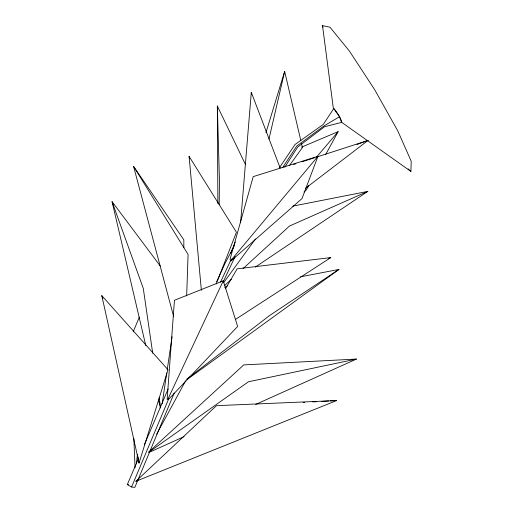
<?xml version="1.0" encoding="UTF-8"?>
<svg xmlns="http://www.w3.org/2000/svg" width="513" height="513" viewBox="0 0 513 513"><rect width="100%" height="100%" fill="white"/><g stroke="black" fill="none" stroke-linecap="round" stroke-linejoin="round"><path stroke-width="0.77" d="M219.186 204.565L219.442 180.653L217.345 106.011L245.381 164.352M341.793 122.517C340.818 117.413 337.208 112.911 334.091 108.794L333.379 108.647L322.517 25.65L329.974 27.208L349.411 51.069L374.65 89.653L397.69 130.706L411.208 161.204L410.913 171.457L341.363 122.113L341.568 122.408L324.556 126.73L297.745 147.013L284.753 167.193M186.661 295.963L188.079 254.435L133.56 166.359L173.618 316.45M167.155 399.345L174.452 300.265L223.258 280.835L237.647 326.428L168.681 399.21M240.578 222.796L251.299 92.334L280.181 168.046M136.375 463.938L137.458 454.39M162.153 403.853L166.719 373.041M167.187 369.879L172.105 336.695M268.985 139.004L284.664 71.416L300.804 140.549M229.984 259.501L253.217 176.632L317.951 156.305L302.01 198.582L230.933 260.982M265.933 132.655L284.664 71.416M139.036 463.015L168.001 369.719L101.792 295.629L139.036 463.015L137.978 456.717M216.165 284.048L236.442 232.261L189.092 156.35L201.372 290.339M230.773 253.159L235.32 242.072M133.175 331.898L139.318 317.137M174.202 393.048L134.855 487.35L131.572 487.023L127.314 484.599L138.311 458.846M131.572 487.023L168.828 398.556M144.275 444.867L168.155 388.95M223.495 281.252L235.037 256.66M220.475 282.221L231.318 259.052M216.653 281.688L225.342 262.765L234.281 245.842M167.713 399.499L223.258 280.835M156.677 434.133L185.687 380.717M308.672 185.674L306.376 189.881L303.997 192.016M325.518 154.798L338.144 131.642L301.548 147.16M225.489 288.768L237.16 268.825L330.802 257.584L235.448 319.426M282.721 167.475L296.687 146.134L324.216 125.781L339.51 116.74L333.79 108.544L323.261 124.415L294.994 144.531L279.386 167.809M289.383 165.603L302.433 147.539L301.529 143.659M223.501 282.887L255.493 238.936M230.664 260.726L317.951 156.305M316.418 157.254L338.144 131.642M135.919 481.277L216.473 405.668L336.643 400.557L135.919 481.277L138.581 479.508M224.309 285.799L231.357 279.335M243.104 268.568L289.499 226.021L367.815 191.387L292.769 206.136M148.738 452.011L243.765 364.903L356.477 359.068L255.666 404.436M186.719 379.171L269.562 315.553L338.99 269.408L300.567 276.808M305.402 188.386L368.116 140.395L317.201 156.882M187.027 379.543L338.99 269.408M148.86 452.171L248.478 381.755L356.477 359.068M224.771 287.639L227.419 285.856M255.237 267.138L367.815 191.387M149.014 452.434L184.077 436.653M328.609 258.52L330.802 257.584M356.926 144.506L368.116 140.395M293.641 164.513L295.924 163.775M302.003 161.807L314.924 157.626M303.138 402.455L304.735 402.365M312.712 401.916L316.701 401.685M321.484 401.416L328.666 401.012M330.263 400.916L336.643 400.557M127.314 484.599L128.622 484.734M408.111 168.809L410.913 171.457M145.788 345.595L112.058 201.628L160.28 266.01M133.56 166.359L183.808 239.783L183.859 247.785M101.792 295.629L102.914 298.592M339.51 116.74L341.568 122.408M112.058 201.628L143.287 288.415L152.714 353.245M322.517 25.65L323.004 27.17M158.37 399.287L160.37 407.848M189.092 156.35L189.624 158.664M159.145 397.524L160.64 407.797M251.299 92.334L251.402 94.738M133.848 438.326L135.066 467.894M217.345 106.011L217.89 203.533"/></g></svg>
